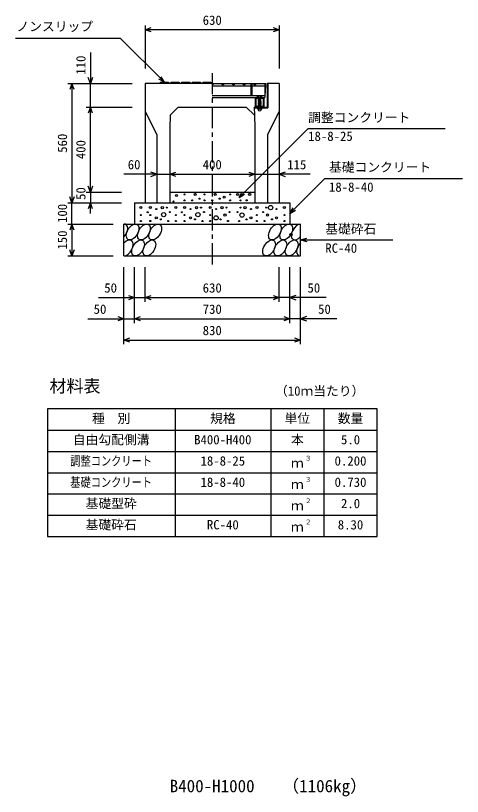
# Model space of a CAD drawing. Units: millimetres, scale not verified. Extents: x -16800 to 16800, y -5940 to 5940.
# Drawn here: x 2283 to 4382, y 32 to 3702 of the extents above; entities that cross this region are included whole.
import ezdxf
from ezdxf.enums import TextEntityAlignment as Align

# ---------------------------------------------------------------- set-up
doc = ezdxf.new("R2010")
doc.units = ezdxf.units.MM
doc.header["$LTSCALE"] = 20
doc.header["$PDMODE"] = 32
doc.header["$PDSIZE"] = 10
doc.linetypes.add('CHAIN1', pattern=[8, 5, -1, 1, -1])
doc.linetypes.add('DOTTED', pattern=[1.75, 0.25, -1.5])
for name, color, linetype, lineweight in [('0-0_DIM', 7, 'Continuous', 25), ('0-2_HATCH', 6, 'Continuous', 25), ('0-3_HYO', 3, 'Continuous', 25), ('0-4_HYO2', 4, 'Continuous', 25), ('0-5_OUTLINE', 3, 'Continuous', 25), ('0-6_TXT', 7, 'Continuous', 25)]:
    doc.layers.add(name, color=color, linetype=linetype, lineweight=lineweight)
doc.layers.add('0-A__0-0_', color=4, linetype='Continuous')
doc.styles.add('ＭＳ ゴシック', font='')
doc.styles.get('ＭＳ ゴシック').set_extended_font_data('MS Gothic')

msp = doc.modelspace()

# ---------------------------------------------------------------- linework, layer by layer
at = {"layer": '0-0_DIM'}
for p, q in [((2891.78, 3655.74), (2891.78, 3454)), ((3521.78, 3635.74), (2891.78, 3635.74)), ((3521.78, 3655.74), (3521.78, 3454)), ((2282.68, 3596.07), (2774.75, 3596.07)), ((2981.78, 3389.03), (2774.75, 3596.07)), ((2634.25, 3529.69), (2634.25, 3382.53)), ((2981.78, 3389.03), (2966.78, 3415.01)), ((2527.58, 3382.53), (2830.91, 3382.53)), ((2547.58, 3382.53), (2547.58, 2822.53)), ((2634.25, 3272.53), (2634.25, 3382.53)), ((2981.78, 3389.03), (2955.8, 3404.03)), ((2614.25, 3272.53), (2830.91, 3272.53)), ((2634.25, 2872.53), (2634.25, 3272.53)), ((2946.78, 2956.74), (2790.6, 2956.74)), ((2946.78, 2956.74), (3006.78, 2956.74)), ((3006.78, 2956.74), (3406.78, 2956.74)), ((3406.78, 2956.74), (3521.78, 2956.74)), ((3666.25, 2956.74), (3521.78, 2956.74)), ((3735.44, 2936.19), (3571.78, 2772.53)), ((3735.44, 2936.19), (4382.31, 2936.19)), ((2614.25, 2872.53), (2780.91, 2872.53)), ((2634.25, 2872.53), (2634.25, 2822.53)), ((3333.1, 2847.53), (3348.1, 2873.51)), ((3333.1, 2847.53), (3359.08, 2862.53)), ((2527.58, 2822.53), (2780.91, 2822.53)), ((2547.58, 2722.53), (2547.58, 2822.53)), ((2634.25, 2772.53), (2634.25, 2822.53)), ((3571.78, 2772.53), (3586.78, 2798.51)), ((3571.78, 2772.53), (3597.76, 2787.53)), ((2527.58, 2722.53), (2741.78, 2722.53)), ((2547.58, 2722.53), (2547.58, 2572.53)), ((3621.78, 2647.53), (3650.76, 2655.3)), ((3621.78, 2647.53), (4055.1, 2647.53)), ((3621.78, 2647.53), (3650.76, 2639.77)), ((2527.58, 2572.53), (2741.78, 2572.53)), ((2791.78, 2157.02), (2791.78, 2519.36)), ((2841.78, 2257.02), (2841.78, 2519.36)), ((2891.78, 2357.02), (2891.78, 2519.36)), ((3521.78, 2357.02), (3521.78, 2519.36)), ((3571.78, 2257.02), (3571.78, 2519.36)), ((3621.78, 2157.02), (3621.78, 2519.36)), ((2671.78, 2377.02), (2891.78, 2377.02)), ((2891.78, 2377.02), (3521.78, 2377.02)), ((3741.78, 2377.02), (3521.78, 2377.02)), ((2621.78, 2277.02), (2841.78, 2277.02)), ((2841.78, 2277.02), (3571.78, 2277.02)), ((3791.78, 2277.02), (3571.78, 2277.02)), ((2791.78, 2177.02), (3621.78, 2177.02))]:
    msp.add_line(p, q, dxfattribs=at)
at = {"layer": '0-0_DIM', "linetype": 'CHAIN1'}
msp.add_line((3206.78, 3432.53), (3206.78, 2522.53), dxfattribs=at)
at = {"layer": '0-0_DIM'}
for points in [[(2920.01, 3625.48), (2891.82, 3635.74), (2920.01, 3646)], [(3493.63, 3646), (3521.82, 3635.74), (3493.63, 3625.48)], [(2557.84, 3354.34), (2547.58, 3382.53), (2537.32, 3354.34)], [(2644.51, 3410.72), (2634.25, 3382.53), (2623.99, 3410.72)], [(2644.51, 3244.34), (2634.25, 3272.53), (2623.99, 3244.34)], [(3333.1, 2847.53), (3657.57, 3172), (4301.12, 3172)], [(2918.59, 2946.48), (2946.78, 2956.74), (2918.59, 2967)], [(3034.97, 2946.48), (3006.78, 2956.74), (3034.97, 2967)], [(3378.59, 2967), (3406.78, 2956.74), (3378.59, 2946.48)], [(3549.97, 2967), (3521.78, 2956.74), (3549.97, 2946.48)], [(2644.51, 2900.72), (2634.25, 2872.53), (2623.99, 2900.72)], [(2557.84, 2850.72), (2547.58, 2822.53), (2537.32, 2850.72)], [(2644.51, 2794.34), (2634.25, 2822.53), (2623.99, 2794.34)], [(2557.84, 2694.34), (2547.58, 2722.53), (2537.32, 2694.34)], [(2557.84, 2600.72), (2547.58, 2572.53), (2537.32, 2600.72)], [(2813.59, 2387.28), (2841.78, 2377.02), (2813.59, 2366.76)], [(2919.97, 2366.76), (2891.78, 2377.02), (2919.97, 2387.28)], [(3493.59, 2387.28), (3521.78, 2377.02), (3493.59, 2366.76)], [(3599.97, 2387.28), (3571.78, 2377.02), (3599.97, 2366.76)], [(2763.59, 2287.28), (2791.78, 2277.02), (2763.59, 2266.76)], [(2869.97, 2266.76), (2841.78, 2277.02), (2869.97, 2287.28)], [(3543.59, 2287.28), (3571.78, 2277.02), (3543.59, 2266.76)], [(3649.97, 2287.28), (3621.78, 2277.02), (3649.97, 2266.76)], [(2819.97, 2166.76), (2791.78, 2177.02), (2819.97, 2187.28)], [(3593.59, 2187.28), (3621.78, 2177.02), (3593.59, 2166.76)]]:
    msp.add_lwpolyline(points, dxfattribs=at)
at = {"layer": '0-2_HATCH'}
for p, q in [((2962.78, 3389.03), (2961.78, 3382.53)), ((2962.78, 3389.03), (3000.78, 3389.03)), ((3000.78, 3389.03), (3001.78, 3382.53)), ((3012.78, 3389.03), (3011.78, 3382.53)), ((3012.78, 3389.03), (3050.78, 3389.03)), ((3050.78, 3389.03), (3051.78, 3382.53)), ((3062.78, 3389.03), (3061.78, 3382.53)), ((3062.78, 3389.03), (3100.78, 3389.03)), ((3100.78, 3389.03), (3101.78, 3382.53)), ((3112.78, 3389.03), (3111.78, 3382.53)), ((3112.78, 3389.03), (3150.78, 3389.03)), ((3150.78, 3389.03), (3151.78, 3382.53)), ((3162.78, 3389.03), (3161.78, 3382.53)), ((3162.78, 3389.03), (3200.78, 3389.03)), ((3200.78, 3389.03), (3201.78, 3382.53)), ((3206.78, 3382.53), (3459.28, 3382.53)), ((3387.78, 3382.53), (3387.78, 3327.53)), ((3392.28, 3382.53), (3392.28, 3327.53)), ((3453.28, 3382.53), (3453.28, 3317.53)), ((3464.28, 3382.53), (3464.28, 3272.53)), ((3467.48, 3382.53), (3467.48, 3269.33)), ((3206.78, 3372.53), (3387.78, 3372.53)), ((3392.28, 3372.53), (3453.28, 3372.53)), ((3206.78, 3327.53), (3453.28, 3327.53)), ((3206.78, 3317.53), (3453.28, 3317.53)), ((3420.78, 3325.03), (3418.78, 3323.53)), ((3418.78, 3317.53), (3418.78, 3323.53)), ((3439.78, 3317.53), (3418.78, 3317.53)), ((3419.11, 3323.81), (3420.78, 3325.03)), ((3437.78, 3325.03), (3420.78, 3325.03)), ((3422.78, 3317.53), (3435.78, 3317.53)), ((3422.78, 3316.53), (3423.78, 3317.53)), ((3423.78, 3315.53), (3422.78, 3316.53)), ((3422.78, 3314.53), (3423.78, 3315.53)), ((3423.78, 3313.53), (3422.78, 3314.53)), ((3422.78, 3312.53), (3423.78, 3313.53)), ((3435.78, 3313.53), (3422.78, 3312.53)), ((3423.78, 3311.53), (3422.78, 3312.53)), ((3422.78, 3310.53), (3423.78, 3311.53)), ((3435.78, 3311.53), (3422.78, 3310.53)), ((3423.78, 3309.53), (3422.78, 3310.53)), ((3422.78, 3308.53), (3423.78, 3309.53)), ((3435.78, 3309.53), (3422.78, 3308.53)), ((3423.78, 3307.53), (3422.78, 3308.53)), ((3422.78, 3306.53), (3423.78, 3307.53)), ((3435.78, 3307.53), (3422.78, 3306.53)), ((3423.78, 3305.53), (3422.78, 3306.53)), ((3435.78, 3305.53), (3422.78, 3304.53)), ((3422.78, 3304.53), (3423.78, 3305.53)), ((3423.78, 3317.53), (3423.78, 3323.53)), ((3434.78, 3317.53), (3434.78, 3323.53)), ((3434.78, 3316.53), (3435.78, 3317.53)), ((3435.78, 3315.53), (3434.78, 3316.53)), ((3434.78, 3312.53), (3435.78, 3313.53)), ((3435.78, 3311.53), (3434.78, 3312.53)), ((3434.78, 3310.53), (3435.78, 3311.53)), ((3435.78, 3309.53), (3434.78, 3310.53)), ((3434.78, 3308.53), (3435.78, 3309.53)), ((3435.78, 3307.53), (3434.78, 3308.53)), ((3434.78, 3304.53), (3435.78, 3305.53)), ((3435.78, 3303.53), (3434.78, 3304.53)), ((3439.46, 3323.81), (3437.78, 3325.03)), ((3439.78, 3317.53), (3439.78, 3323.53)), ((3404.28, 3272.53), (3405.24, 3234.07)), ((3404.28, 3272.53), (3464.28, 3272.53)), ((3404.28, 3269.33), (3467.48, 3269.33)), ((3419.94, 3269.33), (3419.08, 3268.69)), ((3419.08, 3268.69), (3419.08, 3263.5)), ((3438.62, 3269.33), (3419.94, 3269.33)), ((3435.78, 3303.53), (3422.78, 3302.53)), ((3423.78, 3301.53), (3422.78, 3302.53)), ((3435.78, 3301.53), (3422.78, 3300.53)), ((3422.78, 3300.53), (3423.78, 3301.53)), ((3423.78, 3299.53), (3422.78, 3300.53)), ((3435.78, 3299.53), (3422.78, 3298.53)), ((3422.78, 3298.53), (3423.78, 3299.53)), ((3423.78, 3297.53), (3422.78, 3298.53)), ((3435.78, 3297.53), (3422.78, 3296.53)), ((3422.78, 3296.53), (3423.78, 3297.53)), ((3423.78, 3295.53), (3422.78, 3296.53)), ((3435.78, 3295.53), (3422.78, 3294.53)), ((3422.78, 3294.53), (3423.78, 3295.53)), ((3423.78, 3293.53), (3422.78, 3294.53)), ((3435.78, 3293.53), (3422.78, 3292.53)), ((3422.78, 3292.53), (3423.78, 3293.53)), ((3423.78, 3291.54), (3422.78, 3292.53)), ((3422.78, 3290.54), (3423.78, 3291.54)), ((3435.78, 3291.53), (3422.78, 3290.53)), ((3423.78, 3289.54), (3422.78, 3290.54)), ((3435.78, 3289.54), (3422.78, 3288.53)), ((3422.78, 3288.54), (3423.78, 3289.54)), ((3423.78, 3287.54), (3422.78, 3288.54)), ((3435.78, 3287.54), (3422.78, 3286.54)), ((3422.78, 3286.54), (3423.78, 3287.54)), ((3423.78, 3285.54), (3422.78, 3286.54)), ((3435.78, 3285.54), (3422.78, 3284.54)), ((3422.78, 3284.54), (3423.78, 3285.54)), ((3423.78, 3283.54), (3422.78, 3284.54)), ((3435.78, 3283.54), (3422.78, 3282.54)), ((3422.78, 3282.54), (3423.78, 3283.54)), ((3423.78, 3281.54), (3422.78, 3282.54)), ((3435.78, 3281.54), (3422.78, 3280.54)), ((3422.78, 3280.54), (3423.78, 3281.54)), ((3423.78, 3279.54), (3422.78, 3280.54)), ((3435.78, 3279.54), (3422.78, 3278.54)), ((3422.78, 3278.54), (3423.78, 3279.54)), ((3423.78, 3277.54), (3422.78, 3278.54)), ((3435.78, 3277.54), (3422.78, 3276.54)), ((3422.78, 3276.54), (3423.78, 3277.54)), ((3423.78, 3275.54), (3422.78, 3276.54)), ((3422.79, 3274.53), (3423.79, 3275.53)), ((3423.79, 3273.53), (3422.79, 3274.53)), ((3422.79, 3272.53), (3423.79, 3273.53)), ((3423.79, 3271.53), (3422.79, 3272.53)), ((3422.79, 3270.53), (3423.79, 3271.53)), ((3423.79, 3269.53), (3422.79, 3270.53)), ((3423.6, 3269.33), (3423.79, 3269.53)), ((3423.6, 3269.33), (3435.6, 3269.33)), ((3424.18, 3268.69), (3424.18, 3263.5)), ((3434.39, 3268.69), (3434.39, 3263.5)), ((3434.78, 3302.53), (3435.78, 3303.53)), ((3435.78, 3301.53), (3434.78, 3302.53)), ((3434.78, 3300.53), (3435.78, 3301.53)), ((3434.78, 3300.53), (3435.78, 3299.53)), ((3434.78, 3298.53), (3435.78, 3299.53)), ((3434.78, 3298.53), (3435.78, 3297.53)), ((3434.78, 3296.53), (3435.78, 3297.53)), ((3434.78, 3296.53), (3435.78, 3295.53)), ((3434.78, 3294.53), (3435.78, 3295.53)), ((3434.78, 3294.53), (3435.78, 3293.53)), ((3434.78, 3292.53), (3435.78, 3293.53)), ((3434.78, 3292.53), (3435.78, 3291.53)), ((3434.78, 3290.53), (3435.78, 3291.53)), ((3434.78, 3290.53), (3435.78, 3289.53)), ((3434.78, 3288.53), (3435.78, 3289.54)), ((3434.78, 3288.53), (3435.78, 3287.54)), ((3434.78, 3286.54), (3435.78, 3287.54)), ((3434.78, 3286.54), (3435.78, 3285.54)), ((3434.78, 3284.54), (3435.78, 3285.54)), ((3434.78, 3284.54), (3435.78, 3283.54)), ((3434.78, 3282.54), (3435.78, 3283.54)), ((3434.78, 3282.54), (3435.78, 3281.54)), ((3434.78, 3280.54), (3435.78, 3281.54)), ((3434.78, 3280.54), (3435.78, 3279.54)), ((3434.78, 3278.54), (3435.78, 3279.54)), ((3434.78, 3278.54), (3435.79, 3277.53)), ((3434.78, 3276.54), (3435.78, 3277.54)), ((3434.78, 3276.54), (3435.79, 3275.53)), ((3434.79, 3274.53), (3435.79, 3275.53)), ((3434.79, 3274.53), (3435.79, 3273.53)), ((3434.79, 3272.53), (3435.79, 3273.53)), ((3434.79, 3272.53), (3435.79, 3271.53)), ((3434.79, 3270.53), (3435.79, 3271.53)), ((3434.79, 3270.53), (3435.79, 3269.53)), ((3435.6, 3269.33), (3435.79, 3269.53)), ((3438.62, 3269.33), (3439.49, 3268.69)), ((3439.49, 3268.69), (3439.49, 3263.5)), ((3420.77, 3262.53), (3419.08, 3263.5)), ((3420.77, 3262.21), (3420.77, 3262.53)), ((3437.8, 3262.53), (3420.77, 3262.53)), ((3437.8, 3262.21), (3420.77, 3262.21)), ((3437.8, 3262.53), (3439.49, 3263.5)), ((3437.8, 3262.21), (3437.8, 3262.53))]:
    msp.add_line(p, q, dxfattribs=at)
at = {"layer": '0-2_HATCH', "linetype": 'DOTTED'}
for p, q in [((3435.78, 3317.53), (3422.78, 3316.53)), ((3435.78, 3315.53), (3422.78, 3314.53)), ((3435.79, 3275.53), (3422.79, 3274.53)), ((3435.79, 3273.53), (3422.79, 3272.53)), ((3435.79, 3271.53), (3422.79, 3270.53))]:
    msp.add_line(p, q, dxfattribs=at)
at = {"layer": '0-2_HATCH'}
for points in [[(3209.78, 3382.53), (3209.78, 3376.53), (3206.78, 3376.53)], [(3259.78, 3382.53), (3259.78, 3376.53), (3253.78, 3376.53), (3253.78, 3382.53)], [(3309.78, 3382.53), (3309.78, 3376.53), (3303.78, 3376.53), (3303.78, 3382.53)], [(3359.78, 3382.53), (3359.78, 3376.53), (3353.78, 3376.53), (3353.78, 3382.53)], [(3409.78, 3382.53), (3409.78, 3376.53), (3403.78, 3376.53), (3403.78, 3382.53)], [(3453.28, 3338.53), (3456.28, 3338.53), (3459.28, 3382.53)], [(3422.78, 3302.53), (3423.78, 3303.53), (3422.78, 3304.53)], [(3435.78, 3313.53), (3434.78, 3314.53), (3435.78, 3315.53)], [(3435.78, 3305.53), (3434.78, 3306.53), (3435.78, 3307.53)]]:
    msp.add_lwpolyline(points, dxfattribs=at)
for points in [[(3449.28, 3317.53), (3449.28, 3272.53), (3409.28, 3272.53), (3409.28, 3317.53)], [(3446.08, 3314.33), (3446.08, 3275.73), (3412.48, 3275.73), (3412.48, 3314.33)]]:
    msp.add_lwpolyline(points, close=True, dxfattribs=at)
for centre, radius in [((3076.28, 2861.85), 2.5), ((3126.18, 2861.85), 5), ((3170.75, 2861.85), 2.5), ((3220.66, 2861.85), 5), ((3290.75, 2861.85), 2.5), ((3325.92, 2861.56), 5), ((3382.61, 2861.85), 5), ((3024.8, 2828.78), 2.5), ((3038.82, 2856.79), 5), ((3076.28, 2833.83), 2.5), ((3112.17, 2833.83), 2.5), ((3147.21, 2841.71), 2.5), ((3170.75, 2833.83), 2.5), ((3206.64, 2833.83), 2.5), ((3241.69, 2841.71), 2.5), ((3262.71, 2848.71), 5), ((3290.75, 2833.83), 2.5), ((3339.94, 2833.55), 2.5), ((3368.59, 2833.83), 2.5), ((2871.11, 2800.59), 5), ((2915.85, 2800.59), 5), ((2943.89, 2792.71), 2.5), ((2971.92, 2799.71), 5), ((2992.95, 2799.71), 2.5), ((3035.85, 2800.59), 5), ((3076.75, 2800.59), 5), ((3104.79, 2792.71), 2.5), ((3132.82, 2799.71), 5), ((3153.86, 2799.71), 2.5), ((3196.75, 2800.59), 5), ((3224.79, 2792.71), 2.5), ((3252.82, 2799.71), 5), ((3273.86, 2799.71), 2.5), ((3339.71, 2799.71), 2.5), ((3360.74, 2799.71), 5), ((3388.78, 2792.71), 2.5), ((3416.82, 2800.59), 5), ((3459.71, 2799.71), 2.5), ((3480.74, 2799.71), 10), ((3508.78, 2792.71), 2.5), ((3545.76, 2800.59), 5), ((2871.11, 2764.69), 2.5), ((2903.43, 2777.79), 2.5), ((2915.85, 2764.69), 2.5), ((2943.89, 2751.56), 5), ((2978.46, 2766.7), 10), ((3006.97, 2778.7), 2.5), ((3035.85, 2764.69), 2.5), ((3064.33, 2777.79), 2.5), ((3076.75, 2764.69), 2.5), ((3104.79, 2751.56), 5), ((3139.36, 2766.7), 10), ((3167.87, 2778.7), 2.5), ((3196.75, 2764.69), 2.5), ((3224.79, 2751.56), 10), ((3266.84, 2764.69), 5), ((3287.87, 2778.7), 2.5), ((3325.69, 2778.7), 2.5), ((3346.72, 2764.69), 10), ((3388.78, 2751.56), 5), ((3416.82, 2764.69), 2.5), ((3445.69, 2778.7), 2.5), ((3466.72, 2764.69), 5), ((3508.78, 2751.56), 5), ((3545.76, 2764.69), 2.5), ((2871.11, 2736.68), 2.5), ((2915.85, 2736.68), 2.5), ((2964.91, 2744.56), 2.5), ((2999.96, 2736.68), 2.5), ((3035.85, 2736.68), 2.5), ((3076.75, 2736.68), 2.5), ((3125.82, 2744.56), 2.5), ((3160.86, 2736.68), 2.5), ((3196.75, 2736.68), 2.5), ((3245.82, 2744.56), 2.5), ((3280.86, 2736.68), 2.5), ((3332.7, 2736.68), 2.5), ((3367.75, 2744.56), 2.5), ((3416.82, 2736.68), 2.5), ((3452.7, 2736.68), 2.5), ((3487.75, 2744.56), 2.5), ((3545.76, 2736.68), 2.5)]:
    msp.add_circle(centre, radius, dxfattribs=at)
for centre, radius, start, end in [((3421.28, 3320.91), 3.62, 46.39563, 133.60437), ((3429.28, 3308.91), 15.62, 69.39075, 110.60925), ((3437.28, 3320.91), 3.62, 46.39563, 133.60437), ((3421.63, 3263.99), 5.35, 61.49832, 118.50684), ((3429.28, 3248.92), 20.42, 75.52621, 104.47362), ((3436.94, 3263.99), 5.35, 61.49231, 118.50169), ((3421.63, 3268.2), 5.35, 241.49843, 298.50089), ((3429.28, 3262.21), 8.19, 180, 359.99995), ((3429.28, 3283.27), 20.42, 255.52638, 284.47374), ((3436.94, 3268.2), 5.35, 241.49989, 298.5)]:
    msp.add_arc(centre, radius, start, end, dxfattribs=at)
for centre, start_param, end_param in [((2779.42, 2685.02), 4.385593, 6.6745444), ((3607.92, 2685.02), 0.3357715, 4.4411806), ((2804.74, 2610.03), 3.5111464, 7.548991), ((3633.25, 2610.03), 1.2110787, 3.5658734)]:
    msp.add_ellipse(centre, major_axis=(21.81, 35.31), ratio=0.5792, start_param=start_param, end_param=end_param, dxfattribs=at)
for centre in [(2832.63, 2685.02), (2885.84, 2685.02), (2939.04, 2685.02), (3501.51, 2685.02), (3554.72, 2685.02), (2857.95, 2610.03), (2911.16, 2610.03), (3473.62, 2610.03), (3526.83, 2610.03), (3580.04, 2610.03)]:
    msp.add_ellipse(centre, major_axis=(21.81, 35.31), ratio=0.5792, dxfattribs=at)
at = {"layer": '0-3_HYO'}
for p, q in [((3031.78, 1853.57), (3031.78, 1253.57)), ((3481.78, 1853.57), (3481.78, 1253.57)), ((3731.78, 1853.57), (3731.78, 1253.57)), ((2431.78, 1753.57), (3981.78, 1753.57))]:
    msp.add_line(p, q, dxfattribs=at)
msp.add_lwpolyline([(2431.78, 1253.57), (3981.78, 1253.57), (3981.78, 1853.57), (2431.78, 1853.57)], close=True, dxfattribs=at)
at = {"layer": '0-4_HYO2'}
for p, q in [((2431.78, 1653.57), (3981.78, 1653.57)), ((2431.78, 1553.57), (3981.78, 1553.57)), ((2431.78, 1453.57), (3981.78, 1453.57)), ((2431.78, 1353.57), (3981.78, 1353.57))]:
    msp.add_line(p, q, dxfattribs=at)
at = {"layer": '0-5_OUTLINE'}
for p, q in [((2891.78, 3382.53), (2891.78, 2822.53)), ((3206.78, 3382.53), (2891.78, 3382.53)), ((3521.78, 3382.53), (3464.28, 3382.53)), ((3521.78, 3382.53), (3521.78, 2822.53)), ((3046.78, 3272.53), (3366.78, 3272.53)), ((3366.78, 3272.53), (3405.24, 3234.07)), ((2891.78, 3252.53), (2946.78, 3142.53)), ((3405.24, 3234.07), (3406.78, 3172.53)), ((3521.78, 3252.53), (3466.78, 3142.53)), ((3006.78, 3172.53), (3006.78, 2822.53)), ((3406.78, 3172.53), (3406.78, 2822.53)), ((2946.78, 3142.53), (2946.78, 2822.53)), ((3466.78, 3142.53), (3466.78, 2822.53)), ((3006.78, 2872.53), (3406.78, 2872.53)), ((2841.78, 2822.53), (2841.78, 2722.53)), ((2841.78, 2822.53), (3571.78, 2822.53)), ((2891.78, 2822.53), (3006.78, 2822.53)), ((3406.78, 2822.53), (3521.78, 2822.53)), ((3571.78, 2822.53), (3571.78, 2722.53)), ((2791.78, 2572.53), (2791.78, 2722.53)), ((2791.78, 2722.53), (3621.78, 2722.53)), ((3621.78, 2572.53), (3621.78, 2722.53)), ((2791.78, 2572.53), (3621.78, 2572.53))]:
    msp.add_line(p, q, dxfattribs=at)
msp.add_lwpolyline([(3046.78, 3272.53), (3008.32, 3234.07), (3006.78, 3172.53)], dxfattribs=at)
at = {"layer": '0-A__0-0_'}
msp.add_point((3576.78, 2672.53), dxfattribs=at)

# ---------------------------------------------------------------- texts
at = {"layer": '0-0_DIM', "style": 'ＭＳ ゴシック'}
for s, p in [('ノンスリップ', (2286.53, 3616.25)), ('630', (3161.78, 3645.74)), ('調整コンクリート', (3657.57, 3188.42)), ('18-8-25', (3657.57, 3100.14)), ('60', (2809.63, 2966.74)), ('400', (3161.78, 2966.74)), ('115', (3559.15, 2966.74)), ('基礎コンクリート', (3755.44, 2954.92)), ('18-8-40', (3755.44, 2861.11)), ('基礎砕石', (3738.1, 2664.71)), ('RC-40', (3738.1, 2574.02)), ('50', (2699.34, 2387.02)), ('630', (3161.78, 2387.02)), ('50', (3654.22, 2387.02)), ('50', (2649.34, 2287.02)), ('730', (3161.78, 2287.02)), ('50', (3704.22, 2287.02)), ('830', (3161.78, 2187.02))]:
    msp.add_text(s, height=43.99, dxfattribs=at).set_placement(p, align=Align.BOTTOM_LEFT)
for s, p in [('110', (2624.25, 3424.62)), ('560', (2537.58, 3057.53)), ('400', (2624.25, 3027.53)), ('50', (2624.25, 2835.86)), ('100', (2537.58, 2727.53)), ('150', (2537.58, 2602.53))]:
    msp.add_text(s, height=43.99, rotation=90, dxfattribs=at).set_placement(p, align=Align.BOTTOM_LEFT)
at = {"layer": '0-6_TXT', "style": 'ＭＳ ゴシック'}
for s, height, p in [('材料表', 58.65, (2441.78, 1913.57)), ('（10ｍ当たり）', 43.99, (3501.78, 1902.57)), ('種\u3000別', 43.99, (2641.78, 1773.57)), ('規格', 43.99, (3196.78, 1773.57)), ('単位', 43.99, (3546.78, 1773.57)), ('数量', 43.99, (3796.78, 1773.57)), ('自由勾配側溝', 43.99, (2551.78, 1673.57)), ('B400-H400', 43.99, (3121.78, 1673.57)), ('本', 43.99, (3576.78, 1673.57)), ('5.0', 43.99, (3811.78, 1673.57)), ('18-8-25', 43.99, (3151.78, 1573.57)), ('３', 21.99, (3642.32, 1603.94)), ('0.200', 43.99, (3781.78, 1573.57)), ('ｍ', 43.99, (3576.78, 1563.57)), ('18-8-40', 43.99, (3151.78, 1473.57)), ('ｍ', 43.99, (3576.78, 1463.57)), ('３', 21.99, (3642.32, 1503.94)), ('0.730', 43.99, (3781.78, 1473.57)), ('基礎型砕', 43.99, (2611.78, 1373.57)), ('２', 21.99, (3642.32, 1403.94)), ('ｍ', 43.99, (3576.78, 1363.57)), ('2.0', 43.99, (3811.78, 1373.57)), ('基礎砕石', 43.99, (2611.78, 1273.57)), ('RC-40', 43.99, (3181.78, 1273.57)), ('２', 21.99, (3642.32, 1303.94)), ('8.30', 43.99, (3796.78, 1273.57)), ('ｍ', 43.99, (3576.78, 1263.57)), ('（1106kg）', 58.65, (3535.15, 33.34)), ('B400-H1000', 58.65, (3006.78, 33.34))]:
    msp.add_text(s, height=height, dxfattribs=at).set_placement(p, align=Align.BOTTOM_LEFT)
at = {"layer": '0-6_TXT', "style": 'ＭＳ ゴシック', "width": 0.8}
for s, p in [('調整コンクリート', (2539.78, 1573.57)), ('基礎コンクリート', (2539.78, 1473.57))]:
    msp.add_text(s, height=43.99, dxfattribs=at).set_placement(p, align=Align.BOTTOM_LEFT)

doc.saveas('drawing.dxf')
